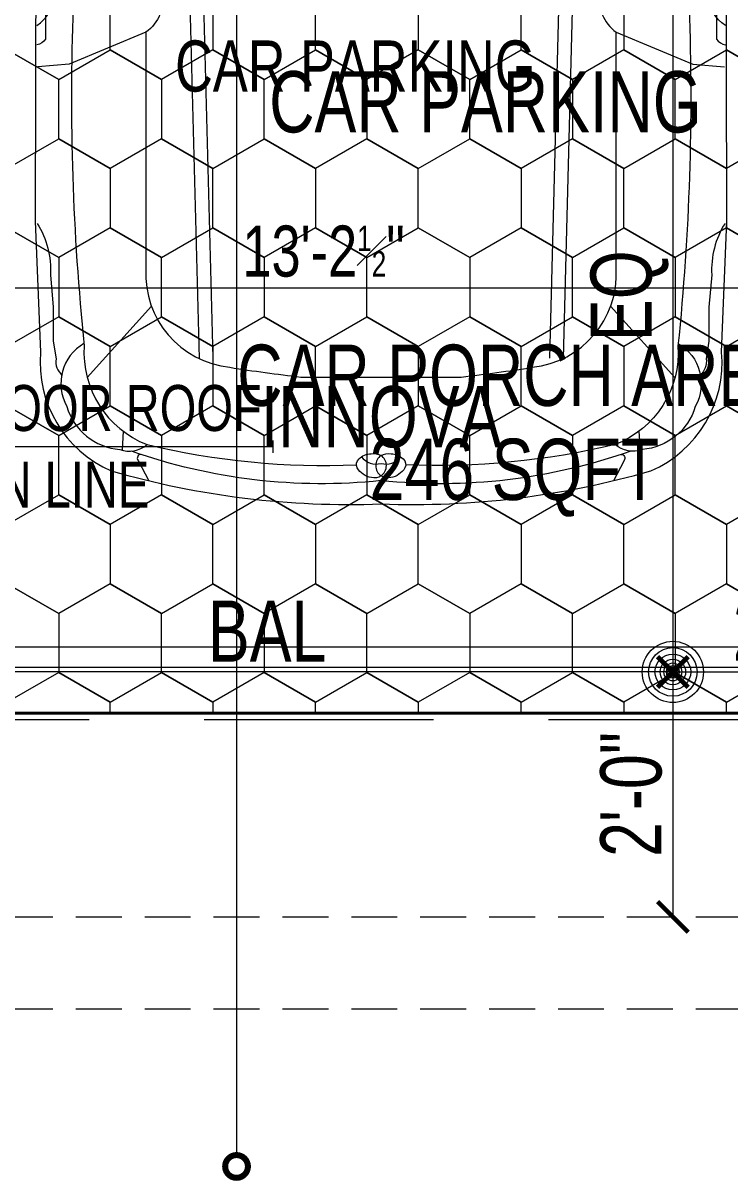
# Model space of a CAD drawing. Header units: inches. Extents: x 3365147 to 3374664, y 1380917 to 1384908.
# Drawn here: x 3370754.9 to 3370824.2, y 1382775 to 1382888.4 of the extents above; entities that cross this region are included whole.
import ezdxf
from ezdxf.enums import TextEntityAlignment as Align

# ---------------------------------------------------------------- set-up
doc = ezdxf.new("R2010")
doc.units = ezdxf.units.IN
doc.header["$LTSCALE"] = 18
doc.header["$MEASUREMENT"] = 0
doc.header["$PDSIZE"] = -1
for name, pattern in [('CENTER', [50.8, 31.75, -6.35, 6.35, -6.35]), ('CONTINOUS', [0]), ('DASHDOT', [1, 0.5, -0.25, 0, -0.25]), ('DOT2', [0.125, 0, -0.125]), ('HIDDEN', [0.375, 0.25, -0.125]), ('HIDDEN2', [0.1875, 0.125, -0.0625])]:
    doc.linetypes.add(name, pattern=pattern)
for name, color, linetype, lineweight in [('Area Text', 1, 'Continuous', 9), ('BOUNDARY-00_BC', 6, 'Continuous', 40), ('CAR_BC', 200, 'CONTINOUS', 13), ('DIM-03_BC', 1, 'Continuous', 9), ('ELECTRICAL-CEILING-POINTS DIM_BC', 230, 'Continuous', 9), ('ELECTRICAL-CEILING-POINTS GRID_BC', 41, 'DOT2', 20), ('ELECTRICAL-CEILING-POINTS-00_BC', 230, 'Continuous', 20), ('ELECTRICAL-CEILING-POINTS-02_BC', 231, 'Continuous', 5), ('ELECTRICAL-ROOF BEAM LINE_BC', 1, 'HIDDEN', 15), ('ELECTRICAL-WALL-TEXT-01__BC', 4, 'Continuous', 9), ('GRID LINE-00_BC', 9, 'CENTER', 9), ('GRID LINE-TEXT_BC', 2, 'CONTINOUS', 15), ('INTERIOR-FLOORING TILE-05 (VT-5)_BC', 6, 'Continuous', 5), ('TEXT-00_ROOM_BC', 232, 'Continuous', 25), ('TEXT-02 _BC', 3, 'CONTINOUS', 18), ('TEXT-02_ARROW_BC', 4, 'Continuous', 13), ('WALL-04_BC', 4, 'Continuous', 15)]:
    doc.layers.add(name, color=color, linetype=linetype, lineweight=lineweight)
doc.layers.add('ARROW', color=7, linetype='Continuous')
doc.styles.add('DIM_BC', font='swisscl.ttf')
doc.styles.add('WD Room text', font='swisscl.ttf')
doc.dimstyles.new('DIM_BC', dxfattribs={"dimtxt": 4, "dimasz": 2, "dimexe": 4.5, "dimexo": 0, "dimgap": 1, "dimtad": 1, "dimdec": 4, "dimzin": 3, "dimdsep": 46, "dimlunit": 4, "dimtxsty": 'DIM_BC', "dimblk": 'ARCHTICK', "dimcen": 0.0625, "dimdle": 0.25, "dimse1": 1, "dimse2": 1, "dimclrd": 7, "dimclre": 4, "dimclrt": 256, "dimadec": 0, "dimazin": 0, "dimtfac": 0.5, "dimtdec": 4, "dimtix": 1, "dimtofl": 0, "dimtmove": 2, "dimatfit": 2, "dimfxl": 0, "dimfrac": 1, "dimtolj": 1, "dimtzin": 1, "dimlwd": -1, "dimarcsym": 0})

# ---------------------------------------------------------------- blocks, each defined once
blk = doc.blocks.new('CAR PLAN-INNOVA_BC')
for points in [[(57.51, 31.17), (60.52, 27.81, 0.250945), (62.55, 26.46, 0.028022), (89.1, 21.95), (133.82, 21.44, 0.288264), (137.78, 23.04), (140.89, 30.56), (141.16, 33.64)], [(63.54, -33.67), (156.3, -33.88), (169.12, -33.36, 0.324874), (180.75, -26.43, 0.079475), (184, 0, 0.079475), (180.75, 26.43, 0.324874), (169.12, 33.36), (156.3, 33.88), (63.54, 33.67)], [(129.84, 33.72, 0.511884), (130.13, 32.88), (138.44, 32.88, 0.242096), (139, 33.74, -0.907642)], [(137.12, 33.74, -0.55731), (131.34, 33.73, -1.799103)], [(156.51, 33.7, 0.1575), (161.55, 32.4), (164.7, 32.13), (168.04, 32.13), (169.77, 31.85, -0.279149), (171.39, 31.22, 0.493215)], [(168.27, 29.11, -0.408885), (174.45, 30.79, -0.310278), (178.66, 25.6, -0.271699), (178.18, 22.93, 2.174889)], [(135.32, 30.18, -0.034805), (168.49, 29.09, -0.328287), (178.18, 22.93, -0.069567), (180.17, 2.42, 3.575693)], [(43.49, 27.68, -0.074055), (47.92, 27.84, -0.027809), (69.7, 23.81, 0.024501), (84.6, 21.06, 0.021291), (101.46, 19.62), (169.75, 17.83)], [(42.45, 26.06, -0.098039), (47.76, 26.51, -0.027801), (69.39, 22.51, 0.024515), (84.42, 19.73, 0.02131), (101.41, 18.28), (169.72, 16.49)], [(178.82, 24.47, -0.111962), (181.71, 0, -0.111962), (178.82, -24.47)], [(179.15, 23.51, -0.632767), (179.74, 23.81), (181.72, 22.76)], [(137.78, -23.04), (160.99, -23.04, 0.398434), (170.61, -14.82, 0.011135), (171.56, -7.86), (171.56, 0), (171.56, 7.86, 0.011135), (170.61, 14.82, 0.398434), (160.99, 23.04), (137.78, 23.04)], [(179.39, -1.93, 0.286361), (180.04, 0, 0.286361), (179.39, 1.93)], [(135.32, -30.18, 0.034805), (168.49, -29.09, 0.328287), (178.18, -22.93, 0.069567), (180.17, -2.42, -3.575693)], [(42.45, -26.06, 0.098039), (47.76, -26.51, 0.027801), (69.39, -22.51, -0.024515), (84.42, -19.73, -0.02131), (101.41, -18.28), (169.72, -16.49)], [(43.49, -27.68, 0.074055), (47.92, -27.84, 0.027809), (69.7, -23.81, -0.024501), (84.6, -21.06, -0.021291), (101.46, -19.62), (169.75, -17.83)], [(57.51, -31.17), (60.52, -27.81, -0.250945), (62.55, -26.46, -0.028022), (89.1, -21.95), (133.82, -21.44, -0.288264), (137.78, -23.04), (140.89, -30.56), (141.16, -33.64)], [(168.27, -29.11, 0.408885), (174.45, -30.79, 0.310278), (178.66, -25.6, 0.271699), (178.18, -22.93, -2.174889)], [(179.15, -23.51, 0.632767), (179.74, -23.81), (181.72, -22.76)], [(156.51, -33.7, -0.1575), (161.55, -32.4), (164.7, -32.13), (168.04, -32.13), (169.77, -31.85, 0.279149), (171.39, -31.22, -0.493215)], [(129.84, -33.72, -0.511884), (130.13, -32.88), (138.44, -32.88, -0.242096), (139, -33.74, 0.907642)], [(137.12, -33.74, 0.55731), (131.34, -33.73, 1.799103)]]:
    blk.add_lwpolyline(points, format="xyb")
for points in [[(164.63, 22.49), (171.62, 28.79)], [(176.88, 25.26), (178.74, 25.37)], [(164.63, -22.49), (171.62, -28.79)], [(176.88, -25.26), (178.74, -25.37)]]:
    blk.add_lwpolyline(points)
for points in [[(179.24, 0, -0.173646), (179.09, 0.98, -0.21655), (179.59, 2.16, -0.351009), (180.47, 2.34, -0.208113), (181.42, 0.95, -0.213591), (181.25, 0, -0.213591), (181.42, -0.95, -0.208113), (180.47, -2.34, -0.351009), (179.59, -2.16, -0.21655), (179.09, -0.98, -0.173646)], [(179.24, 0, 0.515713), (181.25, 0, 0.515713)]]:
    blk.add_lwpolyline(points, format="xyb", close=True)
at = {"insert": (175.49, 0), "char_height": 6, "attachment_point": 5, "rotation": 90, "style": 'WD Room text'}
blk.add_mtext('INNOVA', dxfattribs=at)
blk = doc.blocks.new('CAR PERL')
at = {"layer": 'CAR_BC', "linetype": 'DASHDOT', "ltscale": 0.5, "elevation": 0.0064}
blk.add_lwpolyline([(9538.8446, 206.4126), (9538.8446, 203.9132), (9543.9996, 203.9132), (9543.9996, 206.4126)], close=True, dxfattribs=at)
at = {"layer": 'CAR_BC', "xscale": 0.0260356665502981, "yscale": 0.0260356665502981, "zscale": 0.0260356665502981, "rotation": 180}
blk.add_blockref('CAR PLAN-INNOVA_BC', (9543.9996, 205.1629, 0.0064), dxfattribs=at)
blk = doc.blocks.new('*U608')
at = {"linetype": 'CENTER', "ltscale": 0.1}
blk.add_line((0, 0), (25.4778, 0), dxfattribs=at)
at = {"linetype": 'Continuous', "const_width": 0.015}
blk.add_lwpolyline([(25.4777, 0, 1), (25.5343, 0, 1)], format="xyb", close=True, dxfattribs=at)
at = {"layer": 'GRID LINE-TEXT_BC', "style": 'DIM_BC'}
blk.add_attdef('AA', text='', height=0.2, rotation=90, dxfattribs=at).set_placement((-0.2142, 0), align=Align.MIDDLE_CENTER)
blk = doc.blocks.new('*U431')
at = {"linetype": 'CENTER', "ltscale": 0.1}
blk.add_line((0, 0), (10.5166, 0), dxfattribs=at)
at = {"layer": 'GRID LINE-TEXT_BC', "style": 'DIM_BC'}
blk.add_attdef('AA', text='', height=0.2, dxfattribs=at).set_placement((-0.2142, 0), align=Align.MIDDLE_CENTER)
blk = doc.blocks.new('ARCHTICK')
at = {"color": 0, "const_width": 0.15}
blk.add_lwpolyline([(-0.5, -0.5), (0.5, 0.5)], dxfattribs=at)
blk = doc.blocks.new('*D845')
at = {"layer": 'Defpoints', "color": 0, "transparency": 16777216}
for p in [(3370863.57, 1382862.49), (3370705.13, 1382850.3), (3370863.57, 1382850.3)]:
    blk.add_point(p, dxfattribs=at)
at = {"layer": 'DIM-03_BC', "color": 7, "linetype": 'Continuous', "transparency": 16777216}
blk.add_line((3370704.88, 1382862.49), (3370863.82, 1382862.49), dxfattribs=at)
at = {"layer": 'DIM-03_BC', "color": 7, "transparency": 16777216, "xscale": 2, "yscale": 2, "zscale": 2, "rotation": 180}
blk.add_blockref('ARCHTICK', (3370705.13, 1382862.49), dxfattribs=at)
at = {"layer": 'DIM-03_BC', "color": 7, "transparency": 16777216, "xscale": 2, "yscale": 2, "zscale": 2}
blk.add_blockref('ARCHTICK', (3370863.57, 1382862.49), dxfattribs=at)
at = {"layer": 'DIM-03_BC', "transparency": 16777216, "insert": (3370784.35, 1382866.05), "char_height": 5, "attachment_point": 5, "style": 'DIM_BC'}
blk.add_mtext('\\A1;13\'-2{\\H0.5x;\\S1#2;}"', dxfattribs=at)
blk = doc.blocks.new('_ArchTick')
at = {"color": 0, "linetype": 'ByBlock', "const_width": 0.15}
blk.add_lwpolyline([(-0.5, -0.5), (0.5, 0.5)], dxfattribs=at)
blk = doc.blocks.new('EC-CEILING LIGHT POINT_BC')
for radius in [3, 0.5]:
    blk.add_circle((0, 0), radius)
at = {"layer": 'ELECTRICAL-CEILING-POINTS-02_BC'}
for radius in [2.38, 1.75, 1.25, 0.875, 0.625]:
    blk.add_circle((0, 0), radius, dxfattribs=at)
blk = doc.blocks.new('*D1069')
at = {"layer": 'Defpoints', "color": 0, "transparency": 16777216}
for p in [(3370818.57, 1382898.58), (3370818.57, 1382824.84), (3370818.57, 1382824.84)]:
    blk.add_point(p, dxfattribs=at)
at = {"layer": 'ELECTRICAL-CEILING-POINTS DIM_BC', "color": 7, "transparency": 16777216}
blk.add_line((3370818.57, 1382898.83), (3370818.57, 1382824.59), dxfattribs=at)
at = {"layer": 'ELECTRICAL-CEILING-POINTS DIM_BC', "color": 7, "transparency": 16777216, "xscale": 3, "yscale": 3, "zscale": 3}
for p, rotation in [((3370818.57, 1382898.58), 90), ((3370818.57, 1382824.84), 270)]:
    blk.add_blockref('ARCHTICK', p, dxfattribs=dict(at, rotation=rotation))
at = {"layer": 'ELECTRICAL-CEILING-POINTS DIM_BC', "transparency": 16777216, "insert": (3370814.33, 1382861.71), "char_height": 6, "attachment_point": 5, "rotation": 90, "style": 'DIM_BC'}
blk.add_mtext('\\A1;EQ', dxfattribs=at)
blk = doc.blocks.new('*D1070')
at = {"layer": 'Defpoints', "color": 0, "transparency": 16777216}
for p in [(3370818.57, 1382824.84), (3370818.57, 1382800.84), (3370827.85, 1382800.84)]:
    blk.add_point(p, dxfattribs=at)
at = {"layer": 'ELECTRICAL-CEILING-POINTS DIM_BC', "color": 7, "transparency": 16777216}
blk.add_line((3370818.57, 1382825.09), (3370818.57, 1382800.59), dxfattribs=at)
at = {"layer": 'ELECTRICAL-CEILING-POINTS DIM_BC', "color": 7, "transparency": 16777216, "xscale": 3, "yscale": 3, "zscale": 3}
for p, rotation in [((3370818.57, 1382824.84), 90), ((3370818.57, 1382800.84), 270)]:
    blk.add_blockref('ARCHTICK', p, dxfattribs=dict(at, rotation=rotation))
at = {"layer": 'ELECTRICAL-CEILING-POINTS DIM_BC', "transparency": 16777216, "insert": (3370814.5, 1382812.84), "char_height": 6, "attachment_point": 5, "rotation": 90, "style": 'DIM_BC'}
blk.add_mtext('\\A1;2\'-0"', dxfattribs=at)
blk = doc.blocks.new('*D1071')
at = {"layer": 'Defpoints', "color": 0, "transparency": 16777216}
for p in [(3370739.07, 1382824.84), (3370739.07, 1382824.84), (3370818.57, 1382824.84)]:
    blk.add_point(p, dxfattribs=at)
at = {"layer": 'ELECTRICAL-CEILING-POINTS DIM_BC', "color": 7, "transparency": 16777216}
blk.add_line((3370818.82, 1382824.84), (3370738.82, 1382824.84), dxfattribs=at)
at = {"layer": 'ELECTRICAL-CEILING-POINTS DIM_BC', "color": 7, "transparency": 16777216, "xscale": 3, "yscale": 3, "zscale": 3, "rotation": 180}
blk.add_blockref('ARCHTICK', (3370739.07, 1382824.84), dxfattribs=at)
at = {"layer": 'ELECTRICAL-CEILING-POINTS DIM_BC', "color": 7, "transparency": 16777216, "xscale": 3, "yscale": 3, "zscale": 3}
blk.add_blockref('ARCHTICK', (3370818.57, 1382824.84), dxfattribs=at)
at = {"layer": 'ELECTRICAL-CEILING-POINTS DIM_BC', "transparency": 16777216, "insert": (3370778.82, 1382828.84), "char_height": 6, "attachment_point": 5, "style": 'DIM_BC'}
blk.add_mtext('\\A1;BAL', dxfattribs=at)
blk = doc.blocks.new('*D1072')
at = {"layer": 'Defpoints', "color": 0, "transparency": 16777216}
for p in [(3370818.57, 1382824.84), (3370842.57, 1382824.84), (3370842.57, 1382824.84)]:
    blk.add_point(p, dxfattribs=at)
at = {"layer": 'ELECTRICAL-CEILING-POINTS DIM_BC', "color": 7, "transparency": 16777216}
blk.add_line((3370818.32, 1382824.84), (3370842.82, 1382824.84), dxfattribs=at)
at = {"layer": 'ELECTRICAL-CEILING-POINTS DIM_BC', "color": 7, "transparency": 16777216, "xscale": 3, "yscale": 3, "zscale": 3, "rotation": 180}
blk.add_blockref('ARCHTICK', (3370818.57, 1382824.84), dxfattribs=at)
at = {"layer": 'ELECTRICAL-CEILING-POINTS DIM_BC', "color": 7, "transparency": 16777216, "xscale": 3, "yscale": 3, "zscale": 3}
blk.add_blockref('ARCHTICK', (3370842.57, 1382824.84), dxfattribs=at)
at = {"layer": 'ELECTRICAL-CEILING-POINTS DIM_BC', "transparency": 16777216, "insert": (3370830.57, 1382828.92), "char_height": 6, "attachment_point": 5, "style": 'DIM_BC'}
blk.add_mtext('\\A1;2\'-0"', dxfattribs=at)

msp = doc.modelspace()

# ---------------------------------------------------------------- linework, layer by layer
at = {"layer": 'BOUNDARY-00_BC', "transparency": 33554687}
msp.add_lwpolyline([(3370863.56827, 1383729.3719), (3370572.56827, 1383729.3719), (3370572.56827, 1382820.81407), (3370863.56827, 1382820.81407)], close=True, dxfattribs=at)
at = {"layer": 'ELECTRICAL-CEILING-POINTS GRID_BC'}
msp.add_lwpolyline([(3370739.06827, 1382972.30589), (3370818.56827, 1382972.30589), (3370818.56827, 1382824.84472), (3370739.06827, 1382824.84472)], close=True, dxfattribs=at)
at = {"layer": 'ELECTRICAL-ROOF BEAM LINE_BC'}
for p, q in [((3370706.06827, 1382800.84472), (3370863.56827, 1382800.84472)), ((3370706.06827, 1382791.84472), (3370863.56827, 1382791.84472))]:
    msp.add_line(p, q, dxfattribs=at)
at = {"layer": 'INTERIOR-FLOORING TILE-05 (VT-5)_BC', "color": 6}
for points in [[(3370572.56827, 1382924.28604), (3370572.56827, 1382820.81408), (3370705.13272, 1382820.81405), (3370705.13272, 1382835.81408), (3370714.13272, 1382835.81407), (3370714.13272, 1382820.81408), (3370854.56827, 1382820.81407), (3370854.56827, 1382835.81407), (3370859.06827, 1382835.81408), (3370859.06828, 1383025.30589), (3370710.56827, 1383025.30589), (3370710.56827, 1382953.28604), (3370572.56827, 1382953.28604)], [(3370763.42572, 1382820.81405), (3370763.42572, 1382821.86654), (3370758.39191, 1382824.77282), (3370753.35809, 1382821.86654), (3370753.35809, 1382820.81405)], [(3370763.42572, 1382820.81405), (3370763.42572, 1382821.86654), (3370768.45954, 1382824.77282), (3370773.49336, 1382821.86654), (3370773.49336, 1382820.81405)], [(3370783.561, 1382820.81405), (3370783.561, 1382821.86654), (3370778.52718, 1382824.77282), (3370773.49336, 1382821.86654), (3370773.49336, 1382820.81405)], [(3370783.561, 1382820.81405), (3370783.561, 1382821.86654), (3370788.59482, 1382824.77282), (3370793.62863, 1382821.86654), (3370793.62863, 1382820.81405)], [(3370803.69627, 1382820.81405), (3370803.69627, 1382821.86654), (3370798.66245, 1382824.77282), (3370793.62863, 1382821.86654), (3370793.62863, 1382820.81405)], [(3370803.69627, 1382820.81405), (3370803.69627, 1382821.86654), (3370808.73009, 1382824.77282), (3370813.76391, 1382821.86654), (3370813.76391, 1382820.81405)], [(3370823.83154, 1382820.81405), (3370823.83154, 1382821.86654), (3370818.79773, 1382824.77282), (3370813.76391, 1382821.86654), (3370813.76391, 1382820.81405)], [(3370823.83154, 1382820.81405), (3370823.83154, 1382821.86654), (3370828.86536, 1382824.77282), (3370833.89918, 1382821.86654), (3370833.89918, 1382820.81405)]]:
    msp.add_lwpolyline(points, dxfattribs=at)
for points in [[(3370758.39191, 1382894.52345), (3370753.35809, 1382891.61718), (3370753.35809, 1382885.80462), (3370758.39191, 1382882.89835), (3370763.42572, 1382885.80462), (3370763.42572, 1382891.61718)], [(3370768.45954, 1382894.52345), (3370773.49336, 1382891.61718), (3370773.49336, 1382885.80462), (3370768.45954, 1382882.89835), (3370763.42572, 1382885.80462), (3370763.42572, 1382891.61718)], [(3370778.52718, 1382894.52345), (3370773.49336, 1382891.61718), (3370773.49336, 1382885.80462), (3370778.52718, 1382882.89835), (3370783.561, 1382885.80462), (3370783.561, 1382891.61718)], [(3370788.59482, 1382894.52345), (3370793.62863, 1382891.61718), (3370793.62863, 1382885.80462), (3370788.59482, 1382882.89835), (3370783.561, 1382885.80462), (3370783.561, 1382891.61718)], [(3370798.66245, 1382894.52345), (3370793.62863, 1382891.61718), (3370793.62863, 1382885.80462), (3370798.66245, 1382882.89835), (3370803.69627, 1382885.80462), (3370803.69627, 1382891.61718)], [(3370808.73009, 1382894.52345), (3370813.76391, 1382891.61718), (3370813.76391, 1382885.80462), (3370808.73009, 1382882.89835), (3370803.69627, 1382885.80462), (3370803.69627, 1382891.61718)], [(3370818.79773, 1382894.52345), (3370813.76391, 1382891.61718), (3370813.76391, 1382885.80462), (3370818.79773, 1382882.89835), (3370823.83154, 1382885.80462), (3370823.83154, 1382891.61718)], [(3370828.86536, 1382894.52345), (3370833.89918, 1382891.61718), (3370833.89918, 1382885.80462), (3370828.86536, 1382882.89835), (3370823.83154, 1382885.80462), (3370823.83154, 1382891.61718)], [(3370748.32427, 1382882.89835), (3370748.32427, 1382877.08579), (3370753.35809, 1382874.17952), (3370758.39191, 1382877.08579), (3370758.39191, 1382882.89835), (3370753.35809, 1382885.80462)], [(3370768.45954, 1382882.89835), (3370768.45954, 1382877.08579), (3370763.42572, 1382874.17952), (3370758.39191, 1382877.08579), (3370758.39191, 1382882.89835), (3370763.42572, 1382885.80462)], [(3370768.45954, 1382882.89835), (3370768.45954, 1382877.08579), (3370773.49336, 1382874.17952), (3370778.52718, 1382877.08579), (3370778.52718, 1382882.89835), (3370773.49336, 1382885.80462)], [(3370788.59482, 1382882.89835), (3370788.59482, 1382877.08579), (3370783.561, 1382874.17952), (3370778.52718, 1382877.08579), (3370778.52718, 1382882.89835), (3370783.561, 1382885.80462)], [(3370788.59482, 1382882.89835), (3370788.59482, 1382877.08579), (3370793.62863, 1382874.17952), (3370798.66245, 1382877.08579), (3370798.66245, 1382882.89835), (3370793.62863, 1382885.80462)], [(3370808.73009, 1382882.89835), (3370808.73009, 1382877.08579), (3370803.69627, 1382874.17952), (3370798.66245, 1382877.08579), (3370798.66245, 1382882.89835), (3370803.69627, 1382885.80462)], [(3370808.73009, 1382882.89835), (3370808.73009, 1382877.08579), (3370813.76391, 1382874.17952), (3370818.79773, 1382877.08579), (3370818.79773, 1382882.89835), (3370813.76391, 1382885.80462)], [(3370828.86536, 1382882.89835), (3370828.86536, 1382877.08579), (3370823.83154, 1382874.17952), (3370818.79773, 1382877.08579), (3370818.79773, 1382882.89835), (3370823.83154, 1382885.80462)], [(3370758.39191, 1382865.46069), (3370753.35809, 1382868.36696), (3370753.35809, 1382874.17952), (3370758.39191, 1382877.08579), (3370763.42572, 1382874.17952), (3370763.42572, 1382868.36696)], [(3370768.45954, 1382865.46069), (3370773.49336, 1382868.36696), (3370773.49336, 1382874.17952), (3370768.45954, 1382877.08579), (3370763.42572, 1382874.17952), (3370763.42572, 1382868.36696)], [(3370778.52718, 1382865.46069), (3370773.49336, 1382868.36696), (3370773.49336, 1382874.17952), (3370778.52718, 1382877.08579), (3370783.561, 1382874.17952), (3370783.561, 1382868.36696)], [(3370788.59482, 1382865.46069), (3370793.62863, 1382868.36696), (3370793.62863, 1382874.17952), (3370788.59482, 1382877.08579), (3370783.561, 1382874.17952), (3370783.561, 1382868.36696)], [(3370798.66245, 1382865.46069), (3370793.62863, 1382868.36696), (3370793.62863, 1382874.17952), (3370798.66245, 1382877.08579), (3370803.69627, 1382874.17952), (3370803.69627, 1382868.36696)], [(3370808.73009, 1382865.46069), (3370813.76391, 1382868.36696), (3370813.76391, 1382874.17952), (3370808.73009, 1382877.08579), (3370803.69627, 1382874.17952), (3370803.69627, 1382868.36696)], [(3370818.79773, 1382865.46069), (3370813.76391, 1382868.36696), (3370813.76391, 1382874.17952), (3370818.79773, 1382877.08579), (3370823.83154, 1382874.17952), (3370823.83154, 1382868.36696)], [(3370828.86536, 1382865.46069), (3370833.89918, 1382868.36696), (3370833.89918, 1382874.17952), (3370828.86536, 1382877.08579), (3370823.83154, 1382874.17952), (3370823.83154, 1382868.36696)], [(3370748.32427, 1382859.64814), (3370748.32427, 1382865.46069), (3370753.35809, 1382868.36696), (3370758.39191, 1382865.46069), (3370758.39191, 1382859.64814), (3370753.35809, 1382856.74186)], [(3370768.45954, 1382859.64814), (3370768.45954, 1382865.46069), (3370763.42572, 1382868.36696), (3370758.39191, 1382865.46069), (3370758.39191, 1382859.64814), (3370763.42572, 1382856.74186)], [(3370768.45954, 1382859.64814), (3370768.45954, 1382865.46069), (3370773.49336, 1382868.36696), (3370778.52718, 1382865.46069), (3370778.52718, 1382859.64814), (3370773.49336, 1382856.74186)], [(3370788.59482, 1382859.64814), (3370788.59482, 1382865.46069), (3370783.561, 1382868.36696), (3370778.52718, 1382865.46069), (3370778.52718, 1382859.64814), (3370783.561, 1382856.74186)], [(3370788.59482, 1382859.64814), (3370788.59482, 1382865.46069), (3370793.62863, 1382868.36696), (3370798.66245, 1382865.46069), (3370798.66245, 1382859.64814), (3370793.62863, 1382856.74186)], [(3370808.73009, 1382859.64814), (3370808.73009, 1382865.46069), (3370803.69627, 1382868.36696), (3370798.66245, 1382865.46069), (3370798.66245, 1382859.64814), (3370803.69627, 1382856.74186)], [(3370808.73009, 1382859.64814), (3370808.73009, 1382865.46069), (3370813.76391, 1382868.36696), (3370818.79773, 1382865.46069), (3370818.79773, 1382859.64814), (3370813.76391, 1382856.74186)], [(3370828.86536, 1382859.64814), (3370828.86536, 1382865.46069), (3370823.83154, 1382868.36696), (3370818.79773, 1382865.46069), (3370818.79773, 1382859.64814), (3370823.83154, 1382856.74186)], [(3370758.39191, 1382859.64814), (3370753.35809, 1382856.74186), (3370753.35809, 1382850.92931), (3370758.39191, 1382848.02303), (3370763.42572, 1382850.92931), (3370763.42572, 1382856.74186)], [(3370768.45954, 1382859.64814), (3370773.49336, 1382856.74186), (3370773.49336, 1382850.92931), (3370768.45954, 1382848.02303), (3370763.42572, 1382850.92931), (3370763.42572, 1382856.74186)], [(3370778.52718, 1382859.64814), (3370773.49336, 1382856.74186), (3370773.49336, 1382850.92931), (3370778.52718, 1382848.02303), (3370783.561, 1382850.92931), (3370783.561, 1382856.74186)], [(3370788.59482, 1382859.64814), (3370793.62863, 1382856.74186), (3370793.62863, 1382850.92931), (3370788.59482, 1382848.02303), (3370783.561, 1382850.92931), (3370783.561, 1382856.74186)], [(3370798.66245, 1382859.64814), (3370793.62863, 1382856.74186), (3370793.62863, 1382850.92931), (3370798.66245, 1382848.02303), (3370803.69627, 1382850.92931), (3370803.69627, 1382856.74186)], [(3370808.73009, 1382859.64814), (3370813.76391, 1382856.74186), (3370813.76391, 1382850.92931), (3370808.73009, 1382848.02303), (3370803.69627, 1382850.92931), (3370803.69627, 1382856.74186)], [(3370818.79773, 1382859.64814), (3370813.76391, 1382856.74186), (3370813.76391, 1382850.92931), (3370818.79773, 1382848.02303), (3370823.83154, 1382850.92931), (3370823.83154, 1382856.74186)], [(3370828.86536, 1382859.64814), (3370833.89918, 1382856.74186), (3370833.89918, 1382850.92931), (3370828.86536, 1382848.02303), (3370823.83154, 1382850.92931), (3370823.83154, 1382856.74186)], [(3370748.32427, 1382848.02303), (3370748.32427, 1382842.21048), (3370753.35809, 1382839.3042), (3370758.39191, 1382842.21048), (3370758.39191, 1382848.02303), (3370753.35809, 1382850.92931)], [(3370768.45954, 1382848.02303), (3370768.45954, 1382842.21048), (3370763.42572, 1382839.3042), (3370758.39191, 1382842.21048), (3370758.39191, 1382848.02303), (3370763.42572, 1382850.92931)], [(3370768.45954, 1382848.02303), (3370768.45954, 1382842.21048), (3370773.49336, 1382839.3042), (3370778.52718, 1382842.21048), (3370778.52718, 1382848.02303), (3370773.49336, 1382850.92931)], [(3370788.59482, 1382848.02303), (3370788.59482, 1382842.21048), (3370783.561, 1382839.3042), (3370778.52718, 1382842.21048), (3370778.52718, 1382848.02303), (3370783.561, 1382850.92931)], [(3370788.59482, 1382848.02303), (3370788.59482, 1382842.21048), (3370793.62863, 1382839.3042), (3370798.66245, 1382842.21048), (3370798.66245, 1382848.02303), (3370793.62863, 1382850.92931)], [(3370808.73009, 1382848.02303), (3370808.73009, 1382842.21048), (3370803.69627, 1382839.3042), (3370798.66245, 1382842.21048), (3370798.66245, 1382848.02303), (3370803.69627, 1382850.92931)], [(3370808.73009, 1382848.02303), (3370808.73009, 1382842.21048), (3370813.76391, 1382839.3042), (3370818.79773, 1382842.21048), (3370818.79773, 1382848.02303), (3370813.76391, 1382850.92931)], [(3370828.86536, 1382848.02303), (3370828.86536, 1382842.21048), (3370823.83154, 1382839.3042), (3370818.79773, 1382842.21048), (3370818.79773, 1382848.02303), (3370823.83154, 1382850.92931)], [(3370758.39191, 1382830.58537), (3370753.35809, 1382833.49165), (3370753.35809, 1382839.3042), (3370758.39191, 1382842.21048), (3370763.42572, 1382839.3042), (3370763.42572, 1382833.49165)], [(3370768.45954, 1382830.58537), (3370773.49336, 1382833.49165), (3370773.49336, 1382839.3042), (3370768.45954, 1382842.21048), (3370763.42572, 1382839.3042), (3370763.42572, 1382833.49165)], [(3370778.52718, 1382830.58537), (3370773.49336, 1382833.49165), (3370773.49336, 1382839.3042), (3370778.52718, 1382842.21048), (3370783.561, 1382839.3042), (3370783.561, 1382833.49165)], [(3370788.59482, 1382830.58537), (3370793.62863, 1382833.49165), (3370793.62863, 1382839.3042), (3370788.59482, 1382842.21048), (3370783.561, 1382839.3042), (3370783.561, 1382833.49165)], [(3370798.66245, 1382830.58537), (3370793.62863, 1382833.49165), (3370793.62863, 1382839.3042), (3370798.66245, 1382842.21048), (3370803.69627, 1382839.3042), (3370803.69627, 1382833.49165)], [(3370808.73009, 1382830.58537), (3370813.76391, 1382833.49165), (3370813.76391, 1382839.3042), (3370808.73009, 1382842.21048), (3370803.69627, 1382839.3042), (3370803.69627, 1382833.49165)], [(3370818.79773, 1382830.58537), (3370813.76391, 1382833.49165), (3370813.76391, 1382839.3042), (3370818.79773, 1382842.21048), (3370823.83154, 1382839.3042), (3370823.83154, 1382833.49165)], [(3370828.86536, 1382830.58537), (3370833.89918, 1382833.49165), (3370833.89918, 1382839.3042), (3370828.86536, 1382842.21048), (3370823.83154, 1382839.3042), (3370823.83154, 1382833.49165)], [(3370748.32427, 1382824.77282), (3370748.32427, 1382830.58537), (3370753.35809, 1382833.49165), (3370758.39191, 1382830.58537), (3370758.39191, 1382824.77282), (3370753.35809, 1382821.86654)], [(3370768.45954, 1382824.77282), (3370768.45954, 1382830.58537), (3370763.42572, 1382833.49165), (3370758.39191, 1382830.58537), (3370758.39191, 1382824.77282), (3370763.42572, 1382821.86654)], [(3370768.45954, 1382824.77282), (3370768.45954, 1382830.58537), (3370773.49336, 1382833.49165), (3370778.52718, 1382830.58537), (3370778.52718, 1382824.77282), (3370773.49336, 1382821.86654)], [(3370788.59482, 1382824.77282), (3370788.59482, 1382830.58537), (3370783.561, 1382833.49165), (3370778.52718, 1382830.58537), (3370778.52718, 1382824.77282), (3370783.561, 1382821.86654)], [(3370788.59482, 1382824.77282), (3370788.59482, 1382830.58537), (3370793.62863, 1382833.49165), (3370798.66245, 1382830.58537), (3370798.66245, 1382824.77282), (3370793.62863, 1382821.86654)], [(3370808.73009, 1382824.77282), (3370808.73009, 1382830.58537), (3370803.69627, 1382833.49165), (3370798.66245, 1382830.58537), (3370798.66245, 1382824.77282), (3370803.69627, 1382821.86654)], [(3370808.73009, 1382824.77282), (3370808.73009, 1382830.58537), (3370813.76391, 1382833.49165), (3370818.79773, 1382830.58537), (3370818.79773, 1382824.77282), (3370813.76391, 1382821.86654)], [(3370828.86536, 1382824.77282), (3370828.86536, 1382830.58537), (3370823.83154, 1382833.49165), (3370818.79773, 1382830.58537), (3370818.79773, 1382824.77282), (3370823.83154, 1382821.86654)]]:
    msp.add_lwpolyline(points, close=True, dxfattribs=at)
at = {"layer": 'TEXT-02_ARROW_BC'}
msp.add_line((3370779.41044, 1382846.32502), (3370779.41044, 1382847.52502), dxfattribs=at)
at = {"layer": 'WALL-04_BC', "linetype": 'HIDDEN2', "ltscale": 10}
msp.add_line((3370705.13272, 1382820.19231), (3370863.56827, 1382820.19229), dxfattribs=at)

# ---------------------------------------------------------------- block references
at = {"layer": 'ARROW', "transparency": 33554687, "xscale": 38.40884957053652, "yscale": 38.40884957053652, "zscale": 38.40884957053652, "rotation": 89.99999999999999}
msp.add_blockref('CAR PERL', (3378670.05242, 1016451.26002, -0.24711), dxfattribs=at)
at = {"layer": 'ELECTRICAL-CEILING-POINTS-00_BC', "transparency": 33554687, "rotation": 270}
msp.add_blockref('EC-CEILING LIGHT POINT_BC', (3370818.56827, 1382824.84472), dxfattribs=at)
at = {"layer": 'GRID LINE-00_BC', "xscale": 39.37007874015748, "yscale": 39.37007874015748, "zscale": 39.37007874015748, "rotation": 270}
msp.add_blockref('*U608', (3370775.81827, 1383780.55652), dxfattribs=at)
at = {"layer": 'GRID LINE-00_BC', "xscale": 39.37007874015748, "yscale": 39.37007874015748, "zscale": 39.37007874015748}
msp.add_blockref('*U431', (3370477.7596, 1382825.31569), dxfattribs=at)

# ---------------------------------------------------------------- texts
at = {"layer": 'Area Text', "insert": (3370802.37338, 1382848.87189), "char_height": 6, "attachment_point": 4, "style": 'WD Room text'}
for s in ['\\pi-26.48296;CAR PORCH AREA   \\P\\pi-0.94168; ', '\\P\\pi-15.23394; 246 SQFT']:
    msp.add_mtext(s, dxfattribs=at)
at = {"layer": 'ELECTRICAL-WALL-TEXT-01__BC', "transparency": 33554687, "insert": (3370786.50767, 1382884.18652), "char_height": 5, "attachment_point": 4, "style": 'DIM_BC'}
msp.add_mtext('\\pi-16.70708;CAR PARKING ', dxfattribs=at)
at = {"layer": 'TEXT-00_ROOM_BC', "insert": (3370799.06773, 1382880.67238), "char_height": 6, "attachment_point": 4, "style": 'WD Room text'}
msp.add_mtext('\\pi-20.04849;CAR PARKING ', dxfattribs=at)
at = {"layer": 'TEXT-02 _BC', "insert": (3370726.00536, 1382846.92502), "char_height": 4.5, "attachment_point": 4, "style": 'DIM_BC'}
msp.add_mtext('\\A1;GROUND FLOOR ROOF \\PPROJECTION LINE', dxfattribs=at)

# ---------------------------------------------------------------- dimensions: what is measured, and where the dimension line sits
at = {"layer": 'DIM-03_BC', "transparency": 33554687}
dim = msp.add_linear_dim(base=(3370863.56827, 1382862.48983), p1=(3370705.13272, 1382850.30342), p2=(3370863.56827, 1382850.30342), dimstyle='DIM_BC', override={"dimtxt": 5, "dimdec": 1, "dimpost": '\\X', "dimfxl": 0.1, "dimfxlon": 1, "dimarcsym": 1}, dxfattribs=at)
dim.commit()
dim.dimension.update_dxf_attribs({"geometry": '*D845', "text_midpoint": (3370784.3505, 1382866.05045)})
at = {"layer": 'ELECTRICAL-CEILING-POINTS DIM_BC', "transparency": 33554687}
dim = msp.add_linear_dim(base=(3370818.56827, 1382824.84472), p1=(3370818.56827, 1382898.57531), p2=(3370818.56827, 1382824.84472), angle=90, text='EQ', dimstyle='DIM_BC', override={"dimtxt": 6, "dimasz": 3, "dimpost": '\\X', "dimfxl": 3, "dimfxlon": 1, "dimarcsym": 1}, dxfattribs=at)
dim.commit()
dim.dimension.update_dxf_attribs({"geometry": '*D1069', "text_midpoint": (3370814.32843, 1382861.71001)})
dim = msp.add_linear_dim(base=(3370739.06827, 1382824.84472), p1=(3370818.56827, 1382824.84472), p2=(3370739.06827, 1382824.84472), text='BAL', dimstyle='DIM_BC', override={"dimtxt": 6, "dimasz": 3, "dimpost": '\\X', "dimfxl": 3, "dimfxlon": 1, "dimarcsym": 1}, dxfattribs=at)
dim.commit()
dim.dimension.update_dxf_attribs({"geometry": '*D1071', "text_midpoint": (3370778.81827, 1382828.84472)})
for base, p2, angle, picture, middle in [((3370842.56827, 1382824.84472), (3370842.56827, 1382824.84472), 180, '*D1072', (3370830.56827, 1382828.91746)), ((3370818.56827, 1382800.84472), (3370827.84662, 1382800.84472), 90, '*D1070', (3370814.49553, 1382812.84472))]:
    dim = msp.add_linear_dim(base=base, p1=(3370818.56827, 1382824.84472), p2=p2, angle=angle, dimstyle='DIM_BC', override={"dimtxt": 6, "dimasz": 3, "dimpost": '\\X', "dimfxl": 3, "dimfxlon": 1, "dimarcsym": 1}, dxfattribs=at)
    dim.commit()
    dim.dimension.update_dxf_attribs({"geometry": picture, "text_midpoint": middle})

# ---------------------------------------------------------------- leaders
at = {"layer": 'TEXT-02_ARROW_BC'}
msp.add_leader([(3370705.13272, 1382846.92502), (3370779.41044, 1382846.92502)], dimstyle='DIM_BC', override={"dimasz": 6, "dimgap": 1, "dimtad": 0, "dimclrd": 256, "dimfxl": 0.1, "dimfxlon": 1, "dimarcsym": 1}, dxfattribs=at)

doc.saveas('drawing.dxf')
